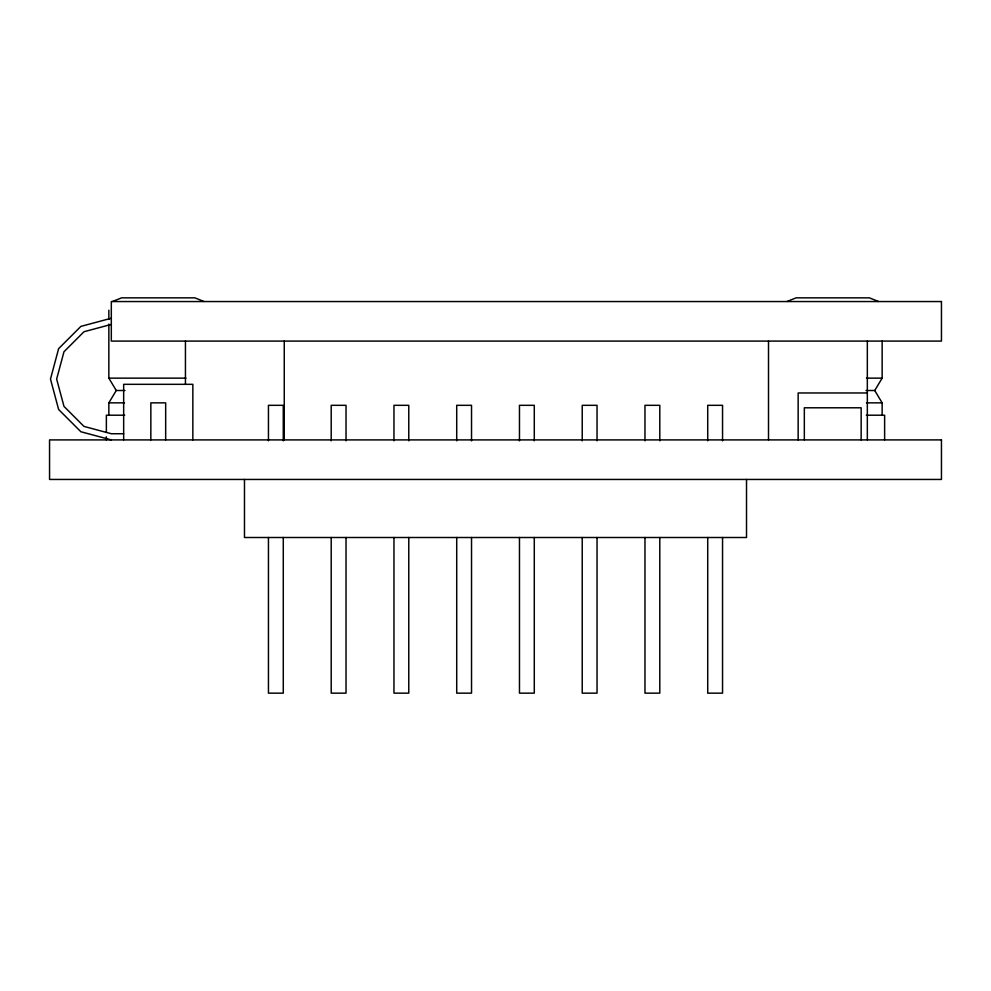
<?xml version="1.0" encoding="UTF-8"?>
<svg xmlns="http://www.w3.org/2000/svg" width="991" height="991" viewBox="0 0 991 991"><rect width="100%" height="100%" fill="white"/><g stroke="black" fill="none" stroke-linecap="round" stroke-linejoin="round"><path stroke-width="1.49" d="M108.849 415.204L108.849 402.854L116.257 390.504L124.965 390.504M866.035 390.504L874.743 390.504L882.151 378.141L882.151 341.09M112.59 301.462L121.633 297.845L194.88 297.845L203.923 301.462M787.077 301.462L796.12 297.845L869.367 297.845L878.41 301.462M111.314 318.235L80.89 326.386L58.63 348.646L50.479 379.07L58.63 409.494L80.89 431.754L111.314 439.905M111.314 324.404L83.987 331.737L63.981 351.743L56.648 379.07L63.981 406.397L83.987 426.415L111.314 433.736L123.664 433.736M108.849 324.094L108.849 378.141L185.974 378.141M866.493 378.141L882.151 378.141M867.336 392.969L798.151 392.969L798.151 439.905M108.849 402.854L124.507 402.854M866.493 402.854L882.151 402.854L882.151 415.204M124.693 415.204L106.371 415.204L106.371 432.187M866.307 415.204L884.629 415.204L884.629 439.905M874.743 390.504L882.151 402.854M108.849 378.141L116.257 390.504M867.336 341.09L867.336 439.905M861.154 439.905L861.154 407.796L804.333 407.796L804.333 439.905M768.508 341.09L768.508 439.905M746.52 479.446L746.52 537.506L244.48 537.506L244.48 479.446M722.55 440.834L722.55 405.319L707.723 405.319L707.723 440.834M722.55 537.506L722.55 693.155L707.723 693.155L707.723 537.506M659.795 440.834L659.795 405.319L644.968 405.319L644.968 440.834M659.795 537.506L659.795 693.155L644.968 693.155L644.968 537.506M597.04 440.834L597.04 405.319L582.225 405.319L582.225 440.834M597.04 537.506L597.04 693.155L582.225 693.155L582.225 537.506M534.285 440.834L534.285 405.319L519.47 405.319L519.47 440.834M534.285 537.506L534.285 693.155L519.47 693.155L519.47 537.506M471.53 440.834L471.53 405.319L456.715 405.319L456.715 440.834M471.53 537.506L471.53 693.155L456.715 693.155L456.715 537.506M408.775 440.834L408.775 405.319L393.96 405.319L393.96 440.834M408.775 537.506L408.775 693.155L393.96 693.155L393.96 537.506M346.032 440.834L346.032 405.319L331.205 405.319L331.205 440.834M346.032 537.506L346.032 693.155L331.205 693.155L331.205 537.506M284.256 341.09L284.256 439.905M283.277 440.834L283.277 405.319L268.45 405.319L268.45 440.834M283.277 537.506L283.277 693.155L268.45 693.155L268.45 537.506M192.849 439.905L192.849 384.322L123.664 384.322L123.664 439.905M185.441 341.09L185.441 384.322M165.67 439.905L165.67 402.854L150.843 402.854L150.843 439.905M108.849 310.208L108.849 319.461M106.371 436.82L106.371 439.905M941.45 301.549L111.314 301.549L111.314 341.09L941.45 341.09L941.45 301.549M941.45 439.905L49.55 439.905L49.55 479.446L941.45 479.446L941.45 439.905"/></g></svg>
